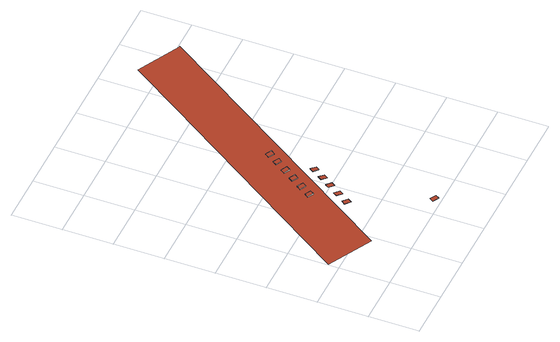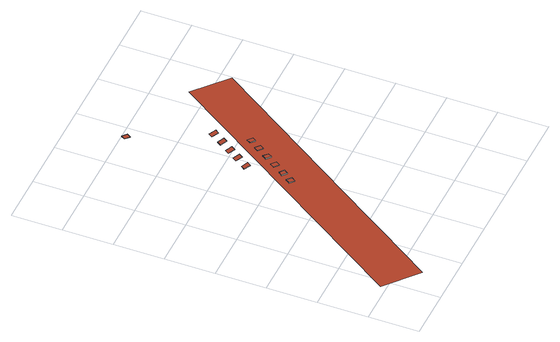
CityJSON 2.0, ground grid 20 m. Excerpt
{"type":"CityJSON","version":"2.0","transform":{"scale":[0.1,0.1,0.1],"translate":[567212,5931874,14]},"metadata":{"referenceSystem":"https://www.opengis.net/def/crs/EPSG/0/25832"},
"CityObjects":{
"building1":{"type":"Building","attributes":{"Grundfläche 2D":"37294.614935","Grundhöhe NN":"4.734"},"children":["building1-1","building1-2","building1-3","building1-4","building1-5","building1-6","building1-7","building1-8","building1-9","building1-10","building1-11","building1-12"],"geometry":[{"type":"MultiSurface","lod":"3","boundaries":[[[0,1,2,3,4,5,6,7,8]]],"semantics":{"surfaces":[{"type":"RoofSurface"}],"values":[0]}}]},
"building1-1":{"type":"BuildingInstallation","parents":["building1"],"geometry":[{"type":"MultiSurface","lod":"3","boundaries":[[[9,10,11,12]],[[12,11,13,14]],[[9,12,14,15]],[[10,9,15,16]],[[11,10,16,13]]],"semantics":{"surfaces":[{"type":"RoofSurface"},{"type":"WallSurface"}],"values":[0,1,1,1,1]}}]},
"building1-2":{"type":"BuildingInstallation","parents":["building1"],"geometry":[{"type":"MultiSurface","lod":"3","boundaries":[[[17,18,19,20]],[[20,19,21,22]],[[17,20,22,23]],[[18,17,23,24]],[[19,18,24,21]]],"semantics":{"surfaces":[{"type":"RoofSurface"},{"type":"WallSurface"}],"values":[0,1,1,1,1]}}]},
"building1-3":{"type":"BuildingInstallation","parents":["building1"],"geometry":[{"type":"MultiSurface","lod":"3","boundaries":[[[25,26,27,28]],[[28,27,29,30]],[[25,28,30,31]],[[26,25,31,32]],[[27,26,32,29]]],"semantics":{"surfaces":[{"type":"RoofSurface"},{"type":"WallSurface"}],"values":[0,1,1,1,1]}}]},
"building1-4":{"type":"BuildingInstallation","parents":["building1"],"geometry":[{"type":"MultiSurface","lod":"3","boundaries":[[[33,34,35,36]],[[36,35,37,38]],[[33,36,38,39]],[[34,33,39,40]],[[35,34,40,37]]],"semantics":{"surfaces":[{"type":"RoofSurface"},{"type":"WallSurface"}],"values":[0,1,1,1,1]}}]},
"building1-5":{"type":"BuildingInstallation","parents":["building1"],"geometry":[{"type":"MultiSurface","lod":"3","boundaries":[[[41,42,43,44]],[[44,43,45,46]],[[41,44,46,47]],[[42,41,47,48]],[[43,42,48,45]]],"semantics":{"surfaces":[{"type":"RoofSurface"},{"type":"WallSurface"}],"values":[0,1,1,1,1]}}]},
"building1-6":{"type":"BuildingInstallation","parents":["building1"],"geometry":[{"type":"MultiSurface","lod":"3","boundaries":[[[49,50,51,52]],[[52,51,53,54]],[[49,52,54,55]],[[50,49,55,56]],[[51,50,56,53]]],"semantics":{"surfaces":[{"type":"RoofSurface"},{"type":"WallSurface"}],"values":[0,1,1,1,1]}}]},
"building1-7":{"type":"BuildingInstallation","parents":["building1"],"geometry":[{"type":"MultiSurface","lod":"3","boundaries":[[[57,58,59,60]],[[60,59,61,62]],[[57,60,62,63]],[[58,57,63,64]],[[59,58,64,61]]],"semantics":{"surfaces":[{"type":"RoofSurface"},{"type":"WallSurface"}],"values":[0,1,1,1,1]}}]},
"building1-8":{"type":"BuildingInstallation","parents":["building1"],"geometry":[{"type":"MultiSurface","lod":"3","boundaries":[[[65,66,67,68]],[[68,67,69,70]],[[65,68,70,71]],[[66,65,71,72]],[[67,66,72,69]]],"semantics":{"surfaces":[{"type":"RoofSurface"},{"type":"WallSurface"}],"values":[0,1,1,1,1]}}]},
"building1-9":{"type":"BuildingInstallation","parents":["building1"],"geometry":[{"type":"MultiSurface","lod":"3","boundaries":[[[73,74,75,76]],[[76,75,77,78]],[[73,76,78,79]],[[74,73,79,80]],[[75,74,80,77]]],"semantics":{"surfaces":[{"type":"RoofSurface"},{"type":"WallSurface"}],"values":[0,1,1,1,1]}}]},
"building1-10":{"type":"BuildingInstallation","parents":["building1"],"geometry":[{"type":"MultiSurface","lod":"3","boundaries":[[[81,82,83,84]],[[81,84,85,86]],[[84,83,87,85]],[[82,81,86,88]],[[83,82,88,87]]],"semantics":{"surfaces":[{"type":"RoofSurface"},{"type":"WallSurface"}],"values":[0,1,1,1,1]}}]},
"building1-11":{"type":"BuildingInstallation","parents":["building1"],"geometry":[{"type":"MultiSurface","lod":"3","boundaries":[[[89,90,91,92]],[[92,91,93,94]],[[89,92,94,95]],[[90,89,95,96]],[[91,90,96,93]]],"semantics":{"surfaces":[{"type":"RoofSurface"},{"type":"WallSurface"}],"values":[0,1,1,1,1]}}]},
"building1-12":{"type":"BuildingInstallation","parents":["building1"],"geometry":[{"type":"MultiSurface","lod":"3","boundaries":[[[97,98,99,100]],[[100,99,101,102]],[[97,100,102,103]],[[98,97,103,104]],[[99,98,104,101]]],"semantics":{"surfaces":[{"type":"RoofSurface"},{"type":"WallSurface"}],"values":[0,1,1,1,1]}}]}
},
"vertices":[
[4,243,9],[158,140,32],[855,1186,32],[853,1187,32],[853,1187,31],[702,1287,10],[554,1065,10],[500,983,9],[92,374,9],
[342,308,25],[318,323,30],[307,308,30],[331,292,25],[307,308,28],[331,292,24],[342,308,24],[318,323,28],
[302,462,28],[292,447,28],[313,433,31],[323,448,31],[313,433,28],[323,448,28],[302,462,24],[292,447,24],
[371,353,25],[347,368,30],[337,352,30],[360,337,25],[337,352,28],[360,337,24],[371,353,24],[347,368,28],
[459,37,26],[449,21,26],[470,7,29],[480,22,29],[470,7,28],[480,22,28],[459,37,25],[449,21,25],
[330,504,28],[319,488,28],[341,474,31],[351,490,31],[341,474,28],[351,490,28],[330,504,25],[319,488,25],
[400,397,25],[377,412,30],[367,396,30],[390,381,25],[367,396,28],[390,381,24],[400,397,24],[377,412,28],
[359,549,28],[349,533,28],[370,518,31],[381,534,31],[370,518,28],[381,534,28],[359,549,24],[349,533,24],
[428,438,25],[405,454,30],[394,438,30],[417,422,25],[394,438,28],[417,422,24],[428,438,24],[405,454,28],
[389,592,28],[378,576,28],[399,562,31],[410,578,31],[399,562,28],[410,578,28],[389,592,25],[378,576,25],
[457,482,25],[434,498,30],[424,482,30],[447,467,25],[447,467,24],[457,482,24],[424,482,28],[434,498,28],
[419,636,28],[408,621,28],[429,607,31],[440,622,31],[429,607,28],[440,622,28],[419,636,25],[408,621,25],
[446,677,28],[435,661,28],[456,647,31],[467,663,31],[456,647,28],[467,663,28],[446,677,25],[435,661,25]
]}
